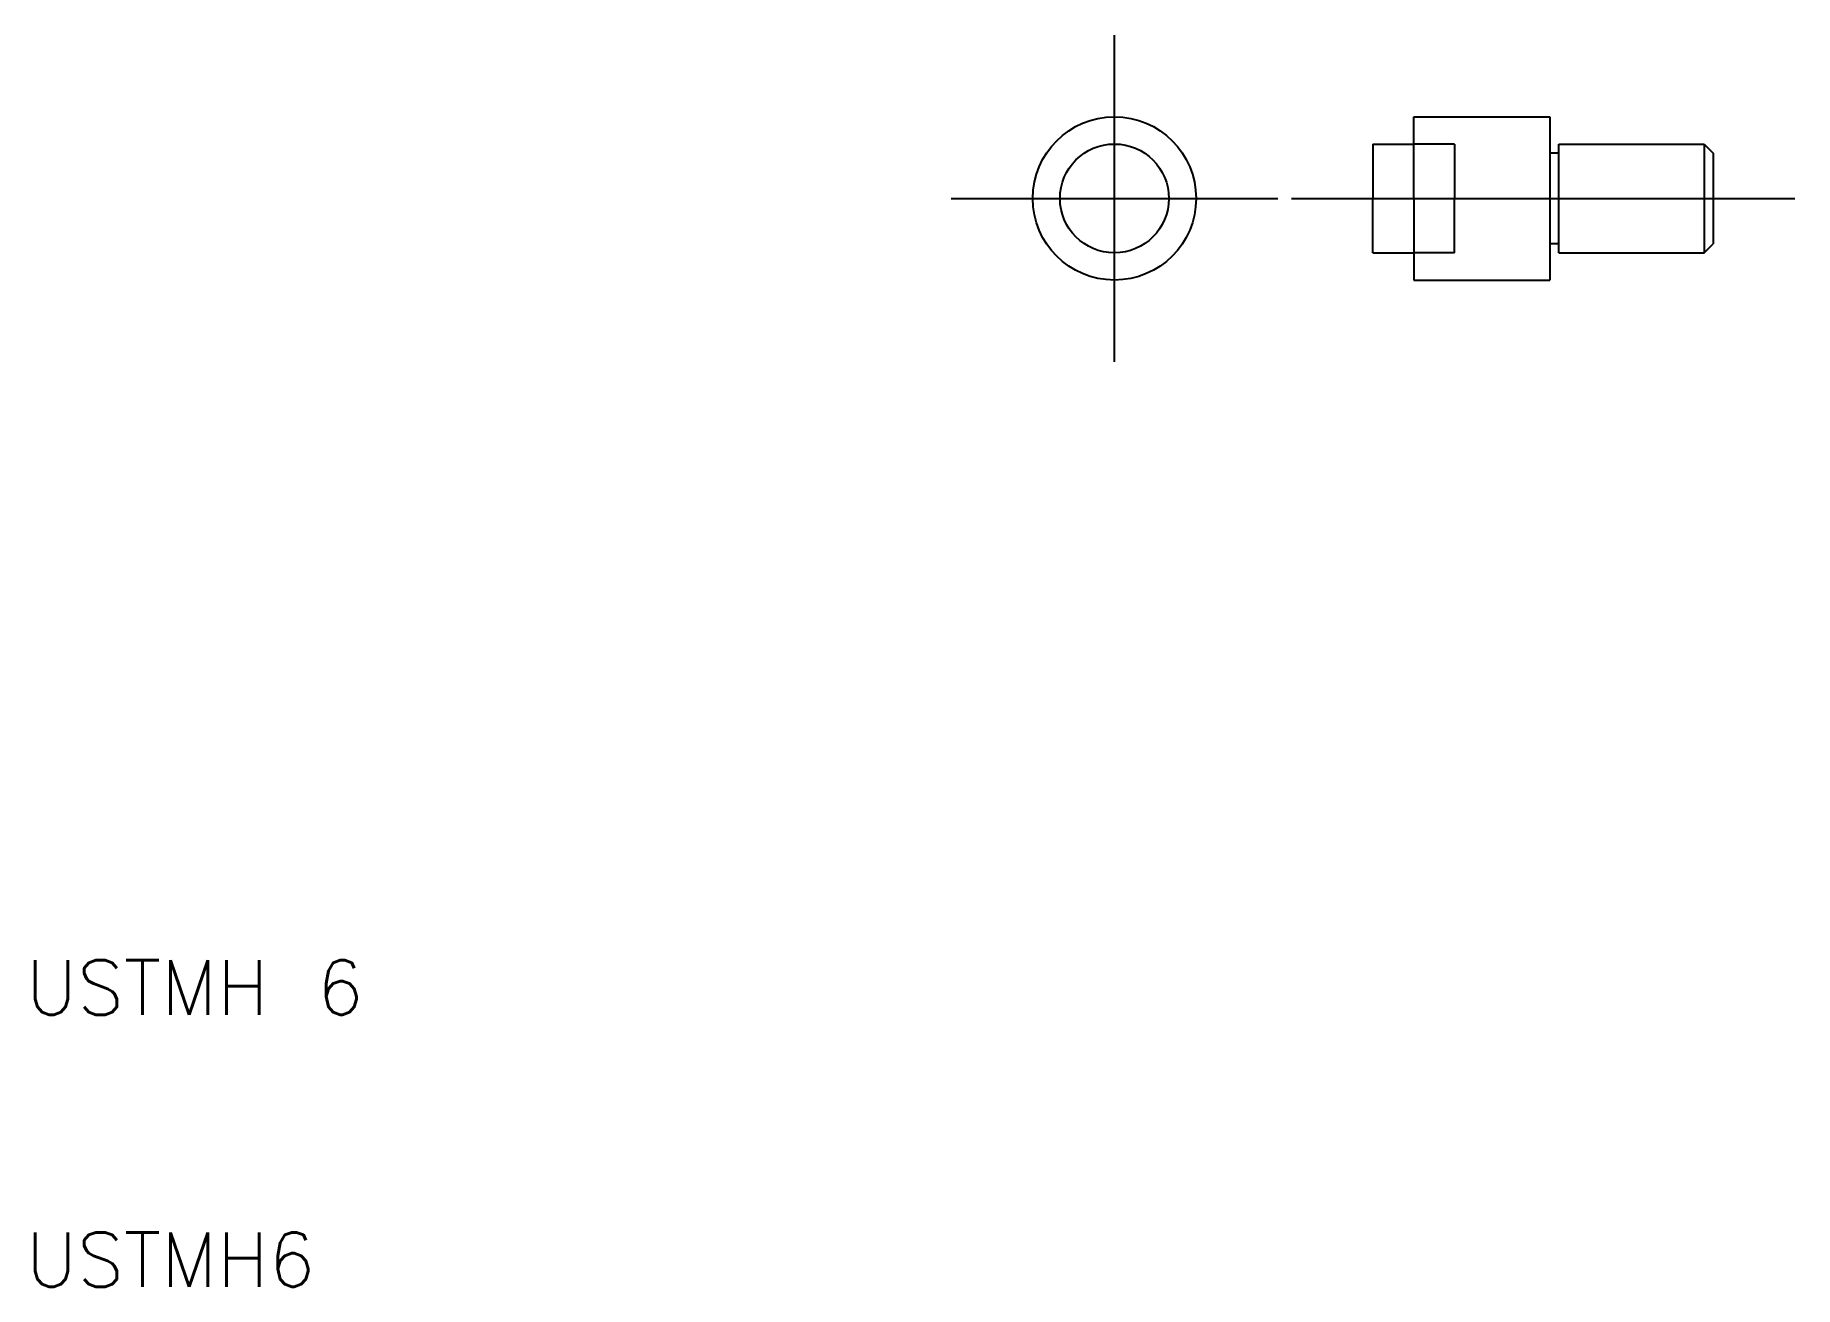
# Model space of a CAD drawing. Extents: x 10.3 to 75, y 10 to 56.
import ezdxf

# ---------------------------------------------------------------- set-up
doc = ezdxf.new("R2010")
doc.units = 0
doc.linetypes.add('CENTER', pattern=[50.8, 31.75, -6.35, 6.35, -6.35])
doc.linetypes.add('DASHED', pattern=[19.05, 12.7, -6.35])
doc.layers.get('0').update_dxf_attribs({"linetype": 'CONTINUOUS'})
doc.layers.add('CENTER', color=1, linetype='CENTER')
doc.styles.get("Standard").update_dxf_attribs({"font": 'txt.shx'})

msp = doc.modelspace()

# ---------------------------------------------------------------- linework, layer by layer
for p, q in [((61, 52), (61, 53)), ((61, 53), (66, 53)), ((66, 53), (66, 51.667)), ((59.5, 52), (59.5, 50)), ((59.5, 52), (61, 52)), ((61, 50), (61, 52)), ((66.333, 52), (71.667, 52)), ((66.333, 51.667), (66.333, 52)), ((71.667, 52), (71.667, 48)), ((71.667, 52), (72, 51.667)), ((66, 51.667), (66, 48.333)), ((66.333, 51.667), (66, 51.667)), ((66.333, 48.333), (66.333, 51.667)), ((72, 51.667), (72, 48.333)), ((59.5, 48), (59.5, 50)), ((61, 50), (61, 48)), ((59.5, 48), (61, 48)), ((61, 48), (61, 47)), ((66.333, 48.333), (66, 48.333)), ((66, 48.333), (66, 47)), ((66.333, 48), (66.333, 48.333)), ((66.333, 48), (71.667, 48)), ((71.667, 48), (72, 48.333)), ((61, 47), (66, 47))]:
    msp.add_line(p, q)
at = {"color": 3, "linetype": 'DASHED'}
for p, q in [((62.5, 52), (61, 52)), ((62.5, 52), (62.5, 50)), ((62.5, 48), (62.5, 50)), ((62.5, 48), (61, 48))]:
    msp.add_line(p, q, dxfattribs=at)
for radius in [3, 2]:
    msp.add_circle((50, 50), radius)
msp.add_circle((50, 50), 2, dxfattribs=at)
at = {"layer": 'CENTER'}
for p, q in [((50, 44), (50, 56)), ((44, 50), (56, 50)), ((56.5, 50), (75, 50))]:
    msp.add_line(p, q, dxfattribs=at)

# ---------------------------------------------------------------- texts
for s, p in [('USTMH 6', (10, 20)), ('USTMH6', (10, 10))]:
    msp.add_text(s, height=2).set_placement(p)

doc.saveas('drawing.dxf')
